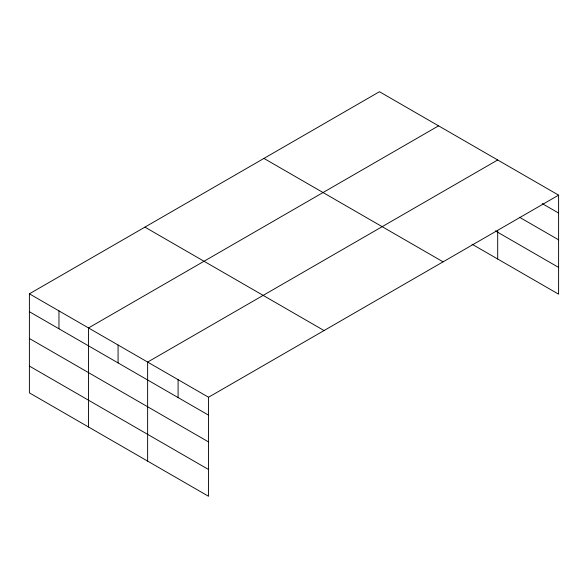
<?xml version="1.0" encoding="UTF-8"?>
<svg xmlns="http://www.w3.org/2000/svg" width="588" height="588" viewBox="0 0 588 588"><rect width="100%" height="100%" fill="white"/><g stroke="black" fill="none" stroke-linecap="round" stroke-linejoin="round"><path stroke-width="0.88" d="M558.6 195.142L379.458 91.721L29.4 293.824L29.4 392.858L208.542 496.279L208.542 397.245L558.6 195.142L558.6 294.176L472.024 244.196M438.575 125.847L88.516 327.95L88.516 426.984M497.691 159.98L147.632 362.083L147.632 461.117M542.202 203.58L558.6 213.047M519.557 217.281L558.6 239.823M495.361 230.893L558.6 267.408M263.939 158.415L443.08 261.836M144.92 227.13L324.061 330.552M29.4 293.824L208.542 397.245M29.4 311.721L208.542 415.15M29.4 338.497L208.542 441.926M29.4 366.081L208.542 469.511M497.691 230.459L497.691 259.014M178.09 379.664L178.09 397.569M118.078 345.016L118.078 362.921M58.962 310.883L58.962 328.788"/></g></svg>
